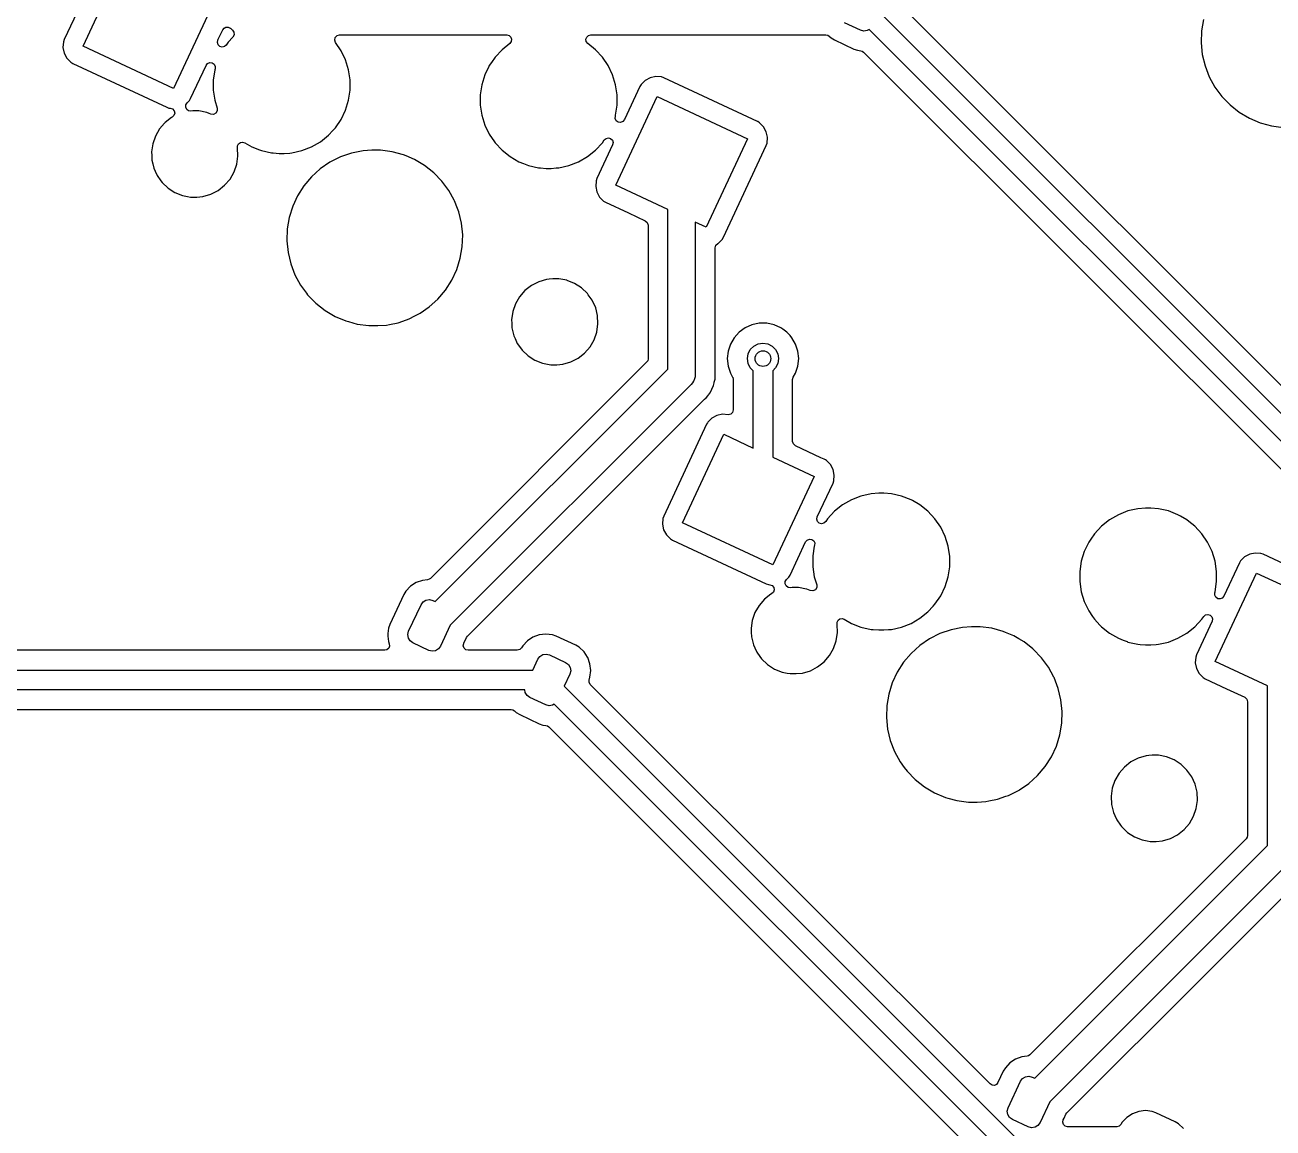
# Model space of a CAD drawing. Extents: x 15 to 269, y -160 to -43.
# Drawn here: x 60.14 to 92.07, y -117.02 to -88.79 of the extents above; entities that cross this region are included whole.
import ezdxf

# ---------------------------------------------------------------- set-up
doc = ezdxf.new("R2010")
doc.units = 0
doc.layers.add('BLACK', color=7, linetype='CONTINUOUS')

msp = doc.modelspace()

# ---------------------------------------------------------------- linework, layer by layer
at = {"layer": 'BLACK', "linetype": 'CONTINUOUS'}
for p, q in [((61.6291, -89.3375), (62.2861, -87.9287)), ((61.638, -88.1152), (61.1477, -89.1667)), ((64.9967, -88.1494), (63.9402, -90.4152)), ((83.4993, -89.245), (82.6547, -88.4004)), ((81.5155, -88.9253), (81.1077, -88.7351)), ((81.9854, -88.4502), (93.7661, -100.231)), ((90.2869, -88.6484), (90.238, -88.9378)), ((65.089, -89.1548), (65.201, -88.9145)), ((65.201, -88.9145), (65.2351, -88.8708)), ((65.2351, -88.8708), (65.2848, -88.8463)), ((65.2848, -88.8463), (65.3403, -88.8459)), ((65.3403, -88.8459), (65.3903, -88.8697)), ((65.3903, -88.8697), (65.3951, -88.8734)), ((65.3951, -88.8734), (65.3979, -88.8757)), ((65.3979, -88.8757), (65.3985, -88.8762)), ((65.3985, -88.8762), (65.4518, -88.921)), ((65.4518, -88.921), (65.4894, -88.9755)), ((65.4935, -89.0415), (65.463, -89.1003)), ((65.4894, -88.9755), (65.4935, -89.0415)), ((68.1258, -89.0627), (68.1898, -89.0449)), ((68.1898, -89.0449), (72.466, -89.0449)), ((72.466, -89.0449), (72.5247, -89.0597)), ((72.5247, -89.0597), (72.5695, -89.1006)), ((74.5107, -89.1006), (74.5554, -89.0597)), ((74.5554, -89.0597), (74.6142, -89.0449)), ((74.6142, -89.0449), (80.6292, -89.0449)), ((80.6292, -89.0449), (80.675, -89.0537)), ((80.675, -89.0537), (80.7143, -89.0787)), ((81.6008, -88.9461), (81.5155, -88.9253)), ((81.6876, -88.9328), (81.6008, -88.9461)), ((81.7332, -88.9051), (81.6876, -88.9328)), ((93.4858, -100.658), (81.7332, -88.9051)), ((90.2369, -88.9447), (90.2269, -89.2443)), ((90.238, -88.9378), (90.2369, -88.9447)), ((61.128, -89.2243), (61.1164, -89.3701)), ((61.1164, -89.3701), (61.1464, -89.5132)), ((61.1477, -89.1667), (61.128, -89.2243)), ((63.9402, -90.4152), (61.6291, -89.3375)), ((65.065, -89.2418), (65.0764, -89.1819)), ((65.0835, -89.2998), (65.065, -89.2418)), ((65.0764, -89.1819), (65.089, -89.1548)), ((65.1274, -89.3421), (65.0835, -89.2998)), ((65.1862, -89.3583), (65.1274, -89.3421)), ((65.2456, -89.3445), (65.1862, -89.3583)), ((65.2912, -89.3041), (65.2456, -89.3445)), ((65.3392, -89.2338), (65.2912, -89.3041)), ((65.463, -89.1003), (65.3392, -89.2338)), ((68.066, -89.1759), (68.0802, -89.111)), ((68.0874, -89.2387), (68.066, -89.1759)), ((68.0802, -89.111), (68.1258, -89.0627)), ((68.2318, -89.4506), (68.0874, -89.2387)), ((72.5433, -89.2658), (72.3461, -89.4231)), ((72.58, -89.2176), (72.5433, -89.2658)), ((72.5695, -89.1006), (72.5895, -89.1578)), ((72.5895, -89.1578), (72.58, -89.2176)), ((74.4907, -89.1578), (74.5107, -89.1006)), ((74.5002, -89.2176), (74.4907, -89.1578)), ((74.5369, -89.2658), (74.5002, -89.2176)), ((74.7341, -89.4231), (74.5369, -89.2658)), ((80.7143, -89.0787), (80.7618, -89.1235)), ((80.7618, -89.1235), (80.8485, -89.1753)), ((80.8485, -89.1753), (81.3449, -89.4068)), ((92.8806, -98.6263), (83.4993, -89.245)), ((90.2269, -89.2443), (90.2268, -89.245)), ((90.2268, -89.245), (90.2569, -89.544)), ((61.1464, -89.5132), (61.2154, -89.6421)), ((61.2154, -89.6421), (61.2203, -89.647)), ((61.2203, -89.647), (61.318, -89.7463)), ((68.3457, -89.687), (68.2318, -89.4506)), ((68.423, -89.9377), (68.3457, -89.687)), ((72.1677, -89.6154), (72.0735, -89.7535)), ((72.3461, -89.4231), (72.1677, -89.6154)), ((74.9125, -89.6154), (74.7341, -89.4231)), ((74.7341, -89.4231), (74.7341, -89.4231)), ((74.7341, -89.4231), (74.7341, -89.4231)), ((75.0603, -89.8322), (74.9125, -89.6154)), ((74.9125, -89.6154), (74.9125, -89.6154)), ((74.9125, -89.6154), (74.9125, -89.6154)), ((81.3449, -89.4068), (81.3449, -89.4068)), ((81.3449, -89.4068), (81.4403, -89.4399)), ((81.4403, -89.4399), (81.5204, -89.4493)), ((81.5204, -89.4493), (81.5601, -89.4609)), ((81.5601, -89.4609), (81.5937, -89.4848)), ((81.5937, -89.4848), (93.0807, -100.972)), ((90.2569, -89.544), (90.3266, -89.8363)), ((61.318, -89.7463), (61.3701, -89.7778)), ((61.3701, -89.7778), (63.7694, -90.8966)), ((64.3805, -90.6742), (64.7769, -89.824)), ((64.7769, -89.824), (64.8159, -89.7765)), ((64.8159, -89.7765), (64.8729, -89.7535)), ((64.8729, -89.7535), (64.9339, -89.7607)), ((64.9339, -89.7607), (64.984, -89.7963)), ((65.0002, -89.9377), (64.9678, -90.1529)), ((64.984, -89.7963), (65.0108, -89.8516)), ((65.0078, -89.913), (65.0002, -89.9377)), ((65.0108, -89.8516), (65.0078, -89.913)), ((68.4621, -90.1971), (68.423, -89.9377)), ((72.0088, -89.8551), (71.906, -90.0686)), ((72.0199, -89.8322), (72.0088, -89.8551)), ((72.0201, -89.8319), (72.0199, -89.8322)), ((72.0735, -89.7535), (72.0201, -89.8319)), ((75.1742, -90.0686), (75.0603, -89.8322)), ((90.3266, -89.8363), (90.4346, -90.1167)), ((64.9678, -90.1529), (64.9611, -90.1971)), ((64.9611, -90.1971), (64.9611, -90.4595)), ((68.4621, -90.4595), (68.4621, -90.1971)), ((71.8287, -90.3193), (71.7896, -90.5787)), ((71.906, -90.0686), (71.8287, -90.3193)), ((75.2515, -90.3193), (75.1742, -90.0686)), ((75.2906, -90.5787), (75.2515, -90.3193)), ((75.9027, -90.3119), (75.8712, -90.364)), ((76.0069, -90.2093), (75.9027, -90.3119)), ((76.1358, -90.1403), (76.0069, -90.2093)), ((76.2789, -90.1103), (76.1358, -90.1403)), ((76.4247, -90.1219), (76.2789, -90.1103)), ((76.4823, -90.1416), (76.4247, -90.1219)), ((78.8815, -91.2604), (76.4823, -90.1416)), ((90.4346, -90.1167), (90.579, -90.3802)), ((64.9611, -90.4595), (65.0002, -90.7189)), ((68.423, -90.7189), (68.4621, -90.4595)), ((71.7896, -90.5787), (71.7896, -90.8411)), ((75.2549, -92.8888), (76.3115, -90.623)), ((75.2906, -90.8411), (75.2906, -90.5787)), ((75.8712, -90.364), (75.4747, -91.2142)), ((76.3115, -90.623), (78.6226, -91.7007)), ((90.579, -90.3802), (90.7082, -90.5555)), ((90.7082, -90.5555), (90.7572, -90.6221)), ((90.7572, -90.6221), (90.9661, -90.8381)), ((63.7694, -90.8966), (63.827, -90.9163)), ((63.827, -90.9163), (63.8613, -90.919)), ((63.8613, -90.919), (63.9211, -90.9401)), ((63.9211, -90.9401), (63.9627, -90.9879)), ((64.2548, -90.8966), (64.2582, -90.8364)), ((64.2803, -90.9514), (64.2548, -90.8966)), ((64.2582, -90.8364), (64.2896, -90.7848)), ((64.3287, -90.9876), (64.2803, -90.9514)), ((64.2896, -90.7848), (64.349, -90.7263)), ((64.349, -90.7263), (64.3805, -90.6742)), ((65.0002, -90.7189), (65.0619, -90.919)), ((65.0619, -90.919), (65.0622, -90.9199)), ((65.0622, -90.9199), (65.0634, -90.9887)), ((68.2318, -91.206), (68.3457, -90.9696)), ((68.3457, -90.9696), (68.423, -90.7189)), ((71.7896, -90.8411), (71.8287, -91.1005)), ((75.2515, -91.1005), (75.2906, -90.8411)), ((90.9661, -90.8381), (91.2019, -91.0244)), ((63.7236, -91.2929), (63.7144, -91.3035)), ((63.7272, -91.2901), (63.7236, -91.2929)), ((63.889, -91.1628), (63.7272, -91.2901)), ((63.9083, -91.1529), (63.889, -91.1628)), ((63.9554, -91.1103), (63.9083, -91.1529)), ((63.9752, -91.0501), (63.9554, -91.1103)), ((63.9627, -90.9879), (63.9752, -91.0501)), ((64.3884, -90.9966), (64.3287, -90.9876)), ((64.4347, -90.9922), (64.3884, -90.9966)), ((64.5923, -90.9922), (64.4347, -90.9922)), ((64.7988, -91.032), (64.5923, -90.9922)), ((64.5923, -90.9922), (64.5923, -90.9922)), ((64.8515, -91.0531), (64.7988, -91.032)), ((64.7988, -91.032), (64.7988, -91.032)), ((64.7988, -91.032), (64.7988, -91.032)), ((64.8976, -91.0715), (64.8515, -91.0531)), ((64.9661, -91.0784), (64.8976, -91.0715)), ((65.0277, -91.0476), (64.9661, -91.0784)), ((65.0634, -90.9887), (65.0277, -91.0476)), ((68.084, -91.4228), (68.2318, -91.206)), ((71.8287, -91.1005), (71.906, -91.3512)), ((75.2409, -91.1866), (75.2439, -91.1252)), ((75.2677, -91.2419), (75.2409, -91.1866)), ((75.2439, -91.1252), (75.2515, -91.1005)), ((75.3178, -91.2775), (75.2677, -91.2419)), ((75.3788, -91.2847), (75.3178, -91.2775)), ((75.4358, -91.2617), (75.3788, -91.2847)), ((75.4747, -91.2142), (75.4358, -91.2617)), ((78.8877, -91.2641), (78.8815, -91.2604)), ((78.8815, -91.2604), (78.8815, -91.2604)), ((78.9337, -91.2919), (78.8877, -91.2641)), ((79.0363, -91.3961), (78.9337, -91.2919)), ((91.2019, -91.0244), (91.4605, -91.1775)), ((91.4605, -91.1775), (91.7371, -91.2948)), ((91.7371, -91.2948), (91.7371, -91.2948)), ((91.7371, -91.2948), (91.7371, -91.2948)), ((91.7371, -91.2948), (91.769, -91.3035)), ((63.5859, -91.4518), (63.4807, -91.634)), ((63.7144, -91.3035), (63.5859, -91.4518)), ((67.9056, -91.6151), (68.0164, -91.4956)), ((68.0164, -91.4956), (68.084, -91.4228)), ((68.084, -91.4228), (68.084, -91.4228)), ((68.084, -91.4228), (68.084, -91.4228)), ((71.906, -91.3512), (72.0199, -91.5876)), ((72.0199, -91.5876), (72.1492, -91.7774)), ((79.1053, -91.525), (79.0363, -91.3961)), ((79.1334, -91.6592), (79.1053, -91.525)), ((91.769, -91.3035), (92.0269, -91.3742)), ((92.0269, -91.3742), (92.3248, -91.4143)), ((63.4119, -91.8328), (63.3821, -92.0397)), ((63.4807, -91.634), (63.4119, -91.8328)), ((65.5817, -91.9243), (65.5832, -91.9242)), ((65.5823, -91.9361), (65.5817, -91.9243)), ((65.583, -91.8828), (65.6085, -91.8315)), ((65.5832, -91.9242), (65.583, -91.8828)), ((65.6085, -91.8315), (65.6544, -91.7972)), ((65.6544, -91.7972), (65.7108, -91.7871)), ((65.7108, -91.7871), (65.7657, -91.8035)), ((65.7657, -91.8035), (65.9499, -91.9099)), ((65.9499, -91.9099), (66.1435, -91.9858)), ((67.229, -92.0057), (67.4732, -91.9099)), ((67.4732, -91.9099), (67.7004, -91.7787)), ((67.7004, -91.7787), (67.9056, -91.6151)), ((72.1492, -91.7774), (72.1677, -91.8044)), ((72.1677, -91.8044), (72.3461, -91.9967)), ((74.7341, -91.9967), (74.9125, -91.8044)), ((75.1753, -91.8563), (74.7735, -92.7179)), ((74.9125, -91.8044), (74.9605, -91.7341)), ((74.9605, -91.7341), (75.0061, -91.6937)), ((75.0061, -91.6937), (75.0655, -91.68)), ((75.0655, -91.68), (75.1242, -91.6962)), ((75.1242, -91.6962), (75.1682, -91.7384)), ((75.1682, -91.7384), (75.1867, -91.7965)), ((75.1867, -91.7965), (75.1753, -91.8563)), ((78.6226, -91.7007), (77.566, -93.9664)), ((78.0063, -94.2254), (79.104, -91.8715)), ((79.104, -91.8715), (79.1237, -91.8139)), ((79.1237, -91.8139), (79.1353, -91.6681)), ((79.1353, -91.6681), (79.1334, -91.6592)), ((63.3821, -92.0397), (63.382, -92.041)), ((63.382, -92.041), (63.3861, -92.1272)), ((63.3861, -92.1272), (63.392, -92.2511)), ((63.392, -92.2511), (63.4145, -92.3439)), ((65.5623, -92.3544), (65.5923, -92.1462)), ((65.5923, -92.1462), (65.5823, -91.9361)), ((65.5823, -91.9361), (65.5823, -91.9361)), ((66.1435, -91.9858), (66.1709, -91.9966)), ((66.1709, -91.9966), (66.1942, -92.0057)), ((66.1942, -92.0057), (66.45, -92.0641)), ((66.45, -92.0641), (66.4915, -92.0672)), ((66.4915, -92.0672), (66.6461, -92.0788)), ((66.6461, -92.0788), (66.6461, -92.0788)), ((66.6461, -92.0788), (66.7771, -92.0788)), ((66.7771, -92.0788), (66.917, -92.0683)), ((66.7771, -92.0788), (66.7771, -92.0788)), ((66.917, -92.0683), (66.9732, -92.0641)), ((66.9732, -92.0641), (67.229, -92.0057)), ((68.213, -92.1696), (67.9448, -92.3051)), ((68.4969, -92.071), (68.213, -92.1696)), ((68.7913, -92.0111), (68.4969, -92.071)), ((69.0161, -91.9961), (68.7913, -92.0111)), ((69.2414, -91.9961), (69.0161, -91.9961)), ((69.0161, -91.9961), (69.0161, -91.9961)), ((69.5392, -92.0361), (69.2414, -91.9961)), ((69.5392, -92.0362), (69.5392, -92.0361)), ((69.5392, -92.0361), (69.5392, -92.0361)), ((69.829, -92.1155), (69.5392, -92.0362)), ((69.8901, -92.1415), (69.829, -92.1155)), ((70.1057, -92.2328), (69.8901, -92.1415)), ((70.235, -92.3094), (70.1057, -92.2328)), ((72.3461, -91.9967), (72.3461, -91.9967)), ((72.3461, -91.9967), (72.5512, -92.1603)), ((72.5512, -92.1603), (72.7784, -92.2915)), ((74.3017, -92.2915), (74.5289, -92.1603)), ((74.5289, -92.1603), (74.7341, -91.9967)), ((63.4145, -92.3439), (63.4416, -92.4555)), ((63.4416, -92.4555), (63.4749, -92.5284)), ((63.4749, -92.5284), (63.5289, -92.6468)), ((65.3884, -92.7354), (65.4936, -92.5532)), ((65.4936, -92.5532), (65.5623, -92.3544)), ((67.6971, -92.4752), (67.4742, -92.6767)), ((67.9448, -92.3051), (67.6971, -92.4752)), ((70.3642, -92.386), (70.235, -92.3094)), ((70.5987, -92.5711), (70.3642, -92.386)), ((70.6, -92.5722), (70.5987, -92.5711)), ((70.8089, -92.7882), (70.6, -92.5722)), ((72.7784, -92.2915), (72.8963, -92.3377)), ((72.8963, -92.3377), (73.02, -92.3863)), ((73.02, -92.3863), (73.0227, -92.3873)), ((73.0227, -92.3873), (73.2785, -92.4457)), ((73.2785, -92.4457), (73.3293, -92.4495)), ((73.3293, -92.4495), (73.4746, -92.4604)), ((73.4746, -92.4604), (73.4746, -92.4604)), ((73.4746, -92.4604), (73.6056, -92.4604)), ((73.6056, -92.4604), (73.7282, -92.4512)), ((73.6056, -92.4604), (73.6056, -92.4604)), ((73.7282, -92.4512), (73.8017, -92.4457)), ((73.8017, -92.4457), (74.0575, -92.3873)), ((74.0575, -92.3873), (74.3017, -92.2915)), ((63.5289, -92.6468), (63.6229, -92.7787)), ((63.6229, -92.7787), (63.651, -92.8181)), ((63.651, -92.8181), (63.8032, -92.9633)), ((65.2506, -92.8943), (65.3884, -92.7354)), ((67.4742, -92.6767), (67.2802, -92.9062)), ((70.9872, -93.0301), (70.8089, -92.7882)), ((74.7538, -92.7756), (74.7422, -92.9214)), ((74.7735, -92.7179), (74.7538, -92.7756)), ((76.5887, -93.5107), (75.2549, -92.8888)), ((63.8032, -92.9633), (63.8032, -92.9633)), ((63.8032, -92.9633), (63.8032, -92.9633)), ((63.8032, -92.9633), (63.9801, -93.077)), ((63.9801, -93.077), (63.9801, -93.077)), ((63.9801, -93.077), (64.1754, -93.1552)), ((64.1754, -93.1552), (64.3042, -93.18)), ((64.3042, -93.18), (64.382, -93.195)), ((64.382, -93.195), (64.382, -93.195)), ((64.382, -93.195), (64.5396, -93.195)), ((64.5396, -93.195), (64.6965, -93.18)), ((64.5396, -93.195), (64.5396, -93.195)), ((64.6965, -93.18), (64.8983, -93.1208)), ((64.8983, -93.1208), (65.0853, -93.0244)), ((65.0853, -93.0244), (65.2506, -92.8943)), ((67.1185, -93.1595), (66.9921, -93.432)), ((67.2802, -92.9062), (67.1185, -93.1595)), ((71.1228, -93.2777), (70.9872, -93.0301)), ((74.7422, -92.9214), (74.7722, -93.0645)), ((74.7722, -93.0645), (74.8412, -93.1934)), ((74.8412, -93.1934), (74.8412, -93.1934)), ((74.8412, -93.1934), (74.9438, -93.2976)), ((66.9921, -93.432), (66.903, -93.719)), ((71.1316, -93.2936), (71.1228, -93.2777)), ((71.2061, -93.4871), (71.1316, -93.2936)), ((71.2396, -93.574), (71.2061, -93.4871)), ((74.9438, -93.2976), (74.9959, -93.3291)), ((74.9959, -93.3291), (75.5816, -93.6022)), ((76.5887, -97.5967), (76.5887, -93.5107)), ((66.903, -93.719), (66.8536, -94.012)), ((71.3093, -93.8664), (71.2396, -93.574)), ((75.5816, -93.6022), (76.0087, -93.8013)), ((76.0087, -93.8013), (76.0608, -93.8471)), ((76.0608, -93.8471), (76.0802, -93.9137)), ((77.566, -93.9664), (77.2887, -93.8372)), ((77.2887, -93.8372), (77.2887, -97.7417)), ((66.853, -94.0153), (66.8434, -94.3043)), ((66.8536, -94.012), (66.853, -94.0153)), ((71.3393, -94.1653), (71.3093, -93.8664)), ((71.3293, -94.4657), (71.3393, -94.1653)), ((76.0802, -93.9137), (76.0802, -97.3347)), ((66.8434, -94.3043), (66.843, -94.3157)), ((66.843, -94.3157), (66.8731, -94.6146)), ((71.2793, -94.762), (71.3293, -94.4657)), ((77.7972, -94.4937), (77.8149, -94.43)), ((77.8149, -94.43), (77.8627, -94.3844)), ((77.8627, -94.3844), (77.8706, -94.3801)), ((77.8706, -94.3801), (77.9748, -94.2776)), ((77.8706, -94.3801), (77.8706, -94.3801)), ((77.8706, -94.3801), (77.8706, -94.3801)), ((77.9748, -94.2776), (78.0063, -94.2254)), ((66.8731, -94.6146), (66.9427, -94.9069)), ((71.1903, -95.049), (71.2793, -94.762)), ((77.7972, -97.6483), (77.7972, -94.4937)), ((66.9427, -94.9069), (67.0507, -95.1874)), ((71.0638, -95.3215), (71.1903, -95.049)), ((67.0507, -95.1874), (67.1951, -95.4509)), ((70.9021, -95.5748), (71.0638, -95.3215)), ((73.284, -95.3602), (73.097, -95.4566)), ((73.4858, -95.301), (73.284, -95.3602)), ((73.5556, -95.2943), (73.4858, -95.301)), ((73.6427, -95.286), (73.5556, -95.2943)), ((73.8004, -95.286), (73.6427, -95.286)), ((74.0069, -95.3258), (73.8004, -95.286)), ((73.8004, -95.286), (73.8004, -95.286)), ((74.0115, -95.3276), (74.0069, -95.3258)), ((74.0069, -95.3258), (74.0069, -95.3258)), ((74.0069, -95.3258), (74.0069, -95.3258)), ((74.2022, -95.404), (74.0115, -95.3276)), ((74.3791, -95.5177), (74.2022, -95.404)), ((67.1951, -95.4509), (67.346, -95.6557)), ((67.346, -95.6557), (67.3734, -95.6928)), ((67.3734, -95.6928), (67.5823, -95.9088)), ((70.7081, -95.8043), (70.9021, -95.5748)), ((72.794, -95.7456), (72.6888, -95.9278)), ((72.9317, -95.5867), (72.794, -95.7456)), ((73.097, -95.4566), (72.9317, -95.5867)), ((74.3792, -95.5177), (74.3791, -95.5177)), ((74.3791, -95.5177), (74.3791, -95.5177)), ((74.5314, -95.6629), (74.3792, -95.5177)), ((74.5527, -95.6928), (74.5314, -95.6629)), ((74.6534, -95.8342), (74.5527, -95.6928)), ((67.5823, -95.9088), (67.8181, -96.095)), ((70.2488, -96.1682), (70.4852, -96.0058)), ((70.4852, -96.0058), (70.7081, -95.8043)), ((72.6888, -95.9278), (72.62, -96.1266)), ((74.7408, -96.0255), (74.6534, -95.8342)), ((74.6534, -95.8342), (74.6534, -95.8342)), ((74.6534, -95.8342), (74.6534, -95.8342)), ((74.7904, -96.2299), (74.7408, -96.0255)), ((67.8181, -96.095), (68.0767, -96.2481)), ((68.0767, -96.2481), (68.3533, -96.3655)), ((68.3533, -96.3655), (68.3533, -96.3655)), ((68.3533, -96.3655), (68.3533, -96.3655)), ((68.3533, -96.3655), (68.4172, -96.383)), ((68.4172, -96.383), (68.6431, -96.4448)), ((69.6855, -96.41), (69.9021, -96.3348)), ((69.9021, -96.3348), (69.9693, -96.3114)), ((69.9693, -96.3114), (70.1158, -96.2374)), ((70.1158, -96.2374), (70.2375, -96.1759)), ((70.2375, -96.1759), (70.2488, -96.1682)), ((72.62, -96.1266), (72.5901, -96.3344)), ((72.5901, -96.3344), (72.5901, -96.3348)), ((72.5901, -96.3348), (72.5941, -96.4193)), ((74.8004, -96.44), (74.7904, -96.2299)), ((68.6431, -96.4448), (68.9409, -96.4849)), ((68.9409, -96.4849), (69.1662, -96.4849)), ((69.1662, -96.4849), (69.391, -96.4698)), ((69.1662, -96.4849), (69.1662, -96.4849)), ((69.391, -96.4698), (69.4681, -96.4542)), ((69.4681, -96.4542), (69.6855, -96.41)), ((72.5941, -96.4193), (72.6001, -96.5449)), ((72.6001, -96.5449), (72.6083, -96.5789)), ((72.6083, -96.5789), (72.6497, -96.7493)), ((74.7016, -96.847), (74.7704, -96.6482)), ((74.7704, -96.6482), (74.8004, -96.44)), ((78.4087, -96.6511), (78.281, -96.7931)), ((78.5632, -96.5389), (78.4087, -96.6511)), ((78.7377, -96.4612), (78.5632, -96.5389)), ((78.9245, -96.4215), (78.7377, -96.4612)), ((79.1155, -96.4215), (78.9245, -96.4215)), ((78.9245, -96.4215), (78.9245, -96.4215)), ((79.3023, -96.4612), (79.1155, -96.4215)), ((79.1155, -96.4215), (79.1155, -96.4215)), ((79.4768, -96.5389), (79.3023, -96.4612)), ((79.5289, -96.5767), (79.4768, -96.5389)), ((79.6313, -96.6511), (79.5289, -96.5767)), ((79.7123, -96.7411), (79.6313, -96.6511)), ((72.6497, -96.7493), (72.6783, -96.8119)), ((72.6783, -96.8119), (72.737, -96.9406)), ((72.737, -96.9406), (72.8396, -97.0846)), ((74.4587, -97.1881), (74.5965, -97.0292)), ((74.5965, -97.0292), (74.7016, -96.847)), ((78.1855, -96.9584), (78.1265, -97.1401)), ((78.281, -96.7931), (78.1855, -96.9584)), ((78.6964, -97.0949), (78.7849, -97.0064)), ((78.7849, -97.0064), (78.8964, -96.9496)), ((78.8964, -96.9496), (79.02, -96.93)), ((79.02, -96.93), (79.1436, -96.9496)), ((79.1436, -96.9496), (79.2551, -97.0064)), ((79.2551, -97.0064), (79.3436, -97.0949)), ((79.759, -96.7931), (79.7123, -96.7411)), ((79.8545, -96.9584), (79.759, -96.7931)), ((79.9135, -97.1401), (79.8545, -96.9584)), ((79.8545, -96.9584), (79.8545, -96.9584)), ((72.8396, -97.0846), (72.859, -97.1119)), ((72.859, -97.1119), (73.0113, -97.2571)), ((73.0113, -97.2571), (73.0113, -97.2571)), ((73.0113, -97.2571), (73.0113, -97.2571)), ((73.0113, -97.2571), (73.1882, -97.3708)), ((74.1064, -97.4146), (74.2934, -97.3182)), ((74.2934, -97.3182), (74.4587, -97.1881)), ((76.0802, -97.3347), (76.0708, -97.3822)), ((78.1265, -97.1401), (78.1065, -97.33)), ((78.1065, -97.33), (78.1265, -97.5199)), ((78.62, -97.33), (78.6396, -97.2064)), ((78.6396, -97.4536), (78.62, -97.33)), ((78.6396, -97.2064), (78.6964, -97.0949)), ((79.3436, -97.0949), (79.4004, -97.2064)), ((79.4004, -97.2064), (79.42, -97.33)), ((79.42, -97.33), (79.4004, -97.4536)), ((79.9335, -97.33), (79.9135, -97.1401)), ((79.9135, -97.5199), (79.9335, -97.33)), ((76.0439, -97.4224), (70.514, -102.952)), ((70.6374, -103.548), (76.5887, -97.5967)), ((73.1882, -97.3708), (73.1882, -97.3708)), ((73.1882, -97.3708), (73.3835, -97.449)), ((73.3835, -97.449), (73.5123, -97.4738)), ((73.5123, -97.4738), (73.59, -97.4888)), ((73.59, -97.4888), (73.59, -97.4888)), ((73.59, -97.4888), (73.7477, -97.4888)), ((73.7477, -97.4888), (73.9046, -97.4738)), ((73.7477, -97.4888), (73.7477, -97.4888)), ((73.9046, -97.4738), (74.1064, -97.4146)), ((76.0708, -97.3822), (76.0439, -97.4224)), ((77.7995, -97.6716), (77.7972, -97.6483)), ((77.7978, -97.7343), (77.7995, -97.6716)), ((77.7995, -97.6716), (77.7995, -97.6716)), ((77.7995, -97.6716), (77.7995, -97.6716)), ((78.1265, -97.5199), (78.1698, -97.6533)), ((78.1698, -97.6533), (78.1855, -97.7016)), ((78.6964, -97.5651), (78.6396, -97.4536)), ((78.77, -97.6387), (78.6964, -97.5651)), ((78.77, -99.6167), (78.77, -97.6387)), ((79.3436, -97.5651), (79.27, -97.6387)), ((79.27, -97.6387), (79.27, -99.8498)), ((79.4004, -97.4536), (79.3436, -97.5651)), ((79.8545, -97.7016), (79.9135, -97.5199)), ((77.1862, -97.9892), (71.0214, -104.154)), ((77.2156, -97.9481), (77.1862, -97.9892)), ((77.2466, -97.9083), (77.2156, -97.9481)), ((77.2489, -97.9013), (77.2466, -97.9083)), ((77.2532, -97.8954), (77.2489, -97.9013)), ((77.2676, -97.847), (77.2532, -97.8954)), ((77.284, -97.7993), (77.2676, -97.847)), ((77.2848, -97.7892), (77.284, -97.7993)), ((77.2861, -97.785), (77.2848, -97.7892)), ((77.2887, -97.7417), (77.2858, -97.7777)), ((77.2858, -97.7777), (77.2861, -97.785)), ((77.7571, -98.0175), (77.7713, -97.9527)), ((77.7713, -97.9527), (77.7743, -97.9392)), ((77.7743, -97.9392), (77.7751, -97.936)), ((77.7751, -97.936), (77.7944, -97.8583)), ((77.7944, -97.8582), (77.7972, -97.8351)), ((77.7944, -97.8583), (77.7944, -97.8582)), ((77.7944, -97.8583), (77.7944, -97.8583)), ((77.7972, -97.755), (77.7973, -97.7516)), ((77.7972, -97.8351), (77.7972, -97.755)), ((77.7973, -97.7516), (77.7978, -97.7343)), ((78.1855, -97.7016), (78.2437, -97.8024)), ((78.2437, -97.8024), (78.2449, -97.8045)), ((78.2449, -97.8045), (78.2615, -97.8665)), ((78.2615, -97.8665), (78.2615, -98.6412)), ((79.7785, -97.8665), (79.7951, -97.8045)), ((79.7785, -99.4469), (79.7785, -97.8665)), ((79.7951, -97.8045), (79.8545, -97.7016)), ((77.5657, -98.3356), (77.6142, -98.2718)), ((77.6142, -98.2718), (77.6162, -98.2692)), ((77.6162, -98.2692), (77.6259, -98.2571)), ((77.6259, -98.2571), (77.6664, -98.2068)), ((77.6664, -98.2067), (77.6787, -98.1869)), ((77.6664, -98.2068), (77.6664, -98.2067)), ((77.6664, -98.2068), (77.6664, -98.2068)), ((77.6787, -98.1869), (77.7123, -98.1142)), ((77.6787, -98.1869), (77.6787, -98.1869)), ((77.6787, -98.1869), (77.6787, -98.1869)), ((77.7123, -98.1142), (77.7138, -98.1112)), ((77.7138, -98.1112), (77.7161, -98.1064)), ((77.7161, -98.1064), (77.7493, -98.0395)), ((77.7493, -98.0395), (77.7494, -98.0394)), ((77.7493, -98.0395), (77.7493, -98.0395)), ((77.7494, -98.0394), (77.7571, -98.0175)), ((74.3299, -101.565), (77.5176, -98.377)), ((77.5176, -98.377), (77.525, -98.3702)), ((77.525, -98.3702), (77.5657, -98.3356)), ((77.6098, -98.9552), (77.5978, -98.9751)), ((77.714, -98.8526), (77.6098, -98.9552)), ((77.8429, -98.7835), (77.714, -98.8526)), ((77.986, -98.7536), (77.8429, -98.7835)), ((78.1277, -98.7648), (77.986, -98.7536)), ((78.1937, -98.7517), (78.1277, -98.7648)), ((78.2432, -98.706), (78.1937, -98.7517)), ((78.2615, -98.6412), (78.2432, -98.706)), ((77.5783, -99.0073), (76.4807, -101.361)), ((76.9621, -101.532), (78.0186, -99.2663)), ((77.5792, -99.0059), (77.5783, -99.0073)), ((77.5978, -98.9751), (77.5792, -99.0059)), ((78.0186, -99.2663), (78.77, -99.6167)), ((79.7979, -99.5135), (79.7785, -99.4469)), ((79.8501, -99.5592), (79.7979, -99.5135)), ((80.5033, -99.8638), (79.8501, -99.5592)), ((79.27, -99.8498), (80.3297, -100.344)), ((80.5887, -99.9036), (80.5033, -99.8638)), ((80.618, -99.9213), (80.5887, -99.9036)), ((80.6408, -99.9351), (80.618, -99.9213)), ((80.7434, -100.039), (80.6408, -99.9351)), ((80.8124, -100.168), (80.7434, -100.039)), ((80.8424, -100.311), (80.8124, -100.168)), ((80.3297, -100.344), (79.2732, -102.61)), ((80.4093, -101.376), (80.8111, -100.515)), ((80.8111, -100.515), (80.8308, -100.457)), ((80.8308, -100.457), (80.8424, -100.311)), ((80.8424, -100.311), (80.8424, -100.311)), ((81.5271, -100.845), (81.2829, -100.941)), ((81.7829, -100.787), (81.5271, -100.845)), ((81.979, -100.772), (81.7829, -100.787)), ((82.11, -100.772), (81.979, -100.772)), ((81.979, -100.772), (81.979, -100.772)), ((82.3062, -100.787), (82.11, -100.772)), ((82.11, -100.772), (82.11, -100.772)), ((82.562, -100.845), (82.3062, -100.787)), ((82.8062, -100.941), (82.562, -100.845)), ((81.0557, -101.072), (80.8506, -101.236)), ((81.2829, -100.941), (81.0557, -101.072)), ((82.8435, -100.963), (82.8062, -100.941)), ((82.8062, -100.941), (82.8062, -100.941)), ((82.8062, -100.941), (82.8062, -100.941)), ((83.0334, -101.072), (82.8435, -100.963)), ((83.2385, -101.236), (83.0334, -101.072)), ((83.0334, -101.072), (83.0334, -101.072)), ((88.6114, -101.169), (88.3556, -101.227)), ((88.8075, -101.154), (88.6114, -101.169)), ((88.8076, -101.154), (88.8075, -101.154)), ((88.9385, -101.154), (88.8076, -101.154)), ((89.1347, -101.169), (88.9385, -101.154)), ((88.9385, -101.154), (88.9385, -101.154)), ((89.3905, -101.227), (89.1347, -101.169)), ((76.461, -101.419), (76.4494, -101.565)), ((76.4807, -101.361), (76.461, -101.419)), ((80.3979, -101.436), (80.4093, -101.376)), ((80.4164, -101.494), (80.3979, -101.436)), ((80.4604, -101.537), (80.4164, -101.494)), ((80.6242, -101.499), (80.5785, -101.539)), ((80.6721, -101.428), (80.6242, -101.499)), ((80.8506, -101.236), (80.6721, -101.428)), ((83.417, -101.428), (83.2385, -101.236)), ((83.2385, -101.236), (83.2385, -101.236)), ((83.2385, -101.236), (83.2385, -101.236)), ((83.5648, -101.645), (83.417, -101.428)), ((83.417, -101.428), (83.417, -101.428)), ((83.417, -101.428), (83.417, -101.428)), ((87.8842, -101.454), (87.6791, -101.618)), ((88.1114, -101.323), (87.8842, -101.454)), ((88.3556, -101.227), (88.1114, -101.323)), ((89.6347, -101.323), (89.3905, -101.227)), ((89.6956, -101.358), (89.6347, -101.323)), ((89.6347, -101.323), (89.6347, -101.323)), ((89.6347, -101.323), (89.6347, -101.323)), ((89.8619, -101.454), (89.6956, -101.358)), ((89.9124, -101.494), (89.8619, -101.454)), ((90.067, -101.618), (89.9124, -101.494)), ((71.4598, -104.435), (74.3299, -101.565)), ((76.4494, -101.565), (76.4793, -101.708)), ((76.4793, -101.708), (76.5484, -101.837)), ((79.2732, -102.61), (76.9621, -101.532)), ((80.5191, -101.553), (80.4604, -101.537)), ((80.5785, -101.539), (80.5191, -101.553)), ((83.6786, -101.881), (83.5648, -101.645)), ((87.5006, -101.81), (87.4064, -101.948)), ((87.6791, -101.618), (87.5006, -101.81)), ((90.2455, -101.81), (90.067, -101.618)), ((90.067, -101.618), (90.067, -101.618)), ((90.067, -101.618), (90.067, -101.618)), ((90.3933, -102.027), (90.2455, -101.81)), ((90.2455, -101.81), (90.2455, -101.81)), ((90.2455, -101.81), (90.2455, -101.81)), ((76.5484, -101.837), (76.5484, -101.837)), ((76.5484, -101.837), (76.651, -101.941)), ((76.651, -101.941), (76.7031, -101.972)), ((76.7031, -101.972), (79.1023, -103.091)), ((79.7135, -102.869), (80.1099, -102.019)), ((80.1099, -102.019), (80.1488, -101.971)), ((80.1488, -101.971), (80.2058, -101.948)), ((80.2058, -101.948), (80.2668, -101.955)), ((80.2668, -101.955), (80.3169, -101.991)), ((80.3331, -102.132), (80.2969, -102.373)), ((80.3169, -101.991), (80.3438, -102.046)), ((80.3408, -102.108), (80.3331, -102.132)), ((80.3438, -102.046), (80.3408, -102.108)), ((83.7559, -102.132), (83.6786, -101.881)), ((83.795, -102.392), (83.7559, -102.132)), ((87.3528, -102.027), (87.239, -102.263)), ((87.4064, -101.948), (87.3528, -102.027)), ((90.5071, -102.263), (90.3933, -102.027)), ((80.2969, -102.373), (80.294, -102.392)), ((80.294, -102.392), (80.294, -102.654)), ((83.795, -102.654), (83.795, -102.392)), ((87.239, -102.263), (87.1616, -102.514)), ((90.5844, -102.514), (90.5071, -102.263)), ((91.3398, -102.404), (91.2356, -102.506)), ((91.4687, -102.335), (91.3398, -102.404)), ((91.6118, -102.305), (91.4687, -102.335)), ((91.7576, -102.316), (91.6118, -102.305)), ((91.8153, -102.336), (91.7576, -102.316)), ((94.2145, -103.455), (91.8153, -102.336)), ((80.294, -102.654), (80.3331, -102.913)), ((83.7559, -102.913), (83.795, -102.654)), ((87.1616, -102.514), (87.1225, -102.773)), ((87.1225, -102.773), (87.1225, -103.036)), ((90.6235, -102.773), (90.5844, -102.514)), ((90.6235, -103.036), (90.6235, -102.773)), ((91.2041, -102.559), (90.8077, -103.409)), ((91.2356, -102.506), (91.2041, -102.559)), ((70.1466, -103.062), (70.0034, -103.156)), ((70.3078, -103.003), (70.1466, -103.062)), ((70.4407, -102.988), (70.3078, -103.003)), ((70.4803, -102.976), (70.4407, -102.988)), ((70.514, -102.952), (70.4803, -102.976)), ((79.1023, -103.091), (79.16, -103.111)), ((79.5878, -103.091), (79.5911, -103.031)), ((79.6133, -103.146), (79.5878, -103.091)), ((79.5911, -103.031), (79.6225, -102.979)), ((79.6225, -102.979), (79.682, -102.921)), ((79.682, -102.921), (79.7135, -102.869)), ((80.3331, -102.913), (80.3949, -103.114)), ((83.6786, -103.164), (83.7559, -102.913)), ((87.1225, -103.036), (87.1616, -103.295)), ((90.5844, -103.295), (90.6235, -103.036)), ((90.5879, -105.083), (91.6444, -102.818)), ((91.6444, -102.818), (93.9555, -103.895)), ((69.8339, -103.368), (69.4757, -104.136)), ((69.8857, -103.281), (69.8339, -103.368)), ((70.0034, -103.156), (69.8857, -103.281)), ((79.2219, -103.357), (79.0566, -103.487)), ((79.16, -103.111), (79.1942, -103.114)), ((79.1942, -103.114), (79.2541, -103.135)), ((79.2412, -103.347), (79.2219, -103.357)), ((79.2883, -103.305), (79.2412, -103.347)), ((79.2541, -103.135), (79.2957, -103.182)), ((79.3082, -103.245), (79.2883, -103.305)), ((79.2957, -103.182), (79.3082, -103.245)), ((79.6616, -103.182), (79.6133, -103.146)), ((79.7213, -103.191), (79.6616, -103.182)), ((79.7676, -103.187), (79.7213, -103.191)), ((79.9252, -103.187), (79.7676, -103.187)), ((79.9253, -103.187), (79.9252, -103.187)), ((80.1318, -103.227), (79.9253, -103.187)), ((80.1448, -103.232), (80.1318, -103.227)), ((80.1318, -103.227), (80.1318, -103.227)), ((80.1318, -103.227), (80.1318, -103.227)), ((80.2306, -103.266), (80.1448, -103.232)), ((80.2991, -103.273), (80.2306, -103.266)), ((80.3607, -103.242), (80.2991, -103.273)), ((80.3964, -103.183), (80.3607, -103.242)), ((80.3949, -103.114), (80.3951, -103.114)), ((80.3951, -103.114), (80.3964, -103.183)), ((83.417, -103.617), (83.5648, -103.401)), ((83.5648, -103.401), (83.6786, -103.164)), ((87.1616, -103.295), (87.239, -103.546)), ((90.5738, -103.381), (90.5768, -103.32)), ((90.6007, -103.436), (90.5738, -103.381)), ((90.5768, -103.32), (90.5844, -103.295)), ((90.8077, -103.409), (90.7687, -103.456)), ((69.9572, -104.307), (70.2741, -103.627)), ((70.2741, -103.627), (70.3261, -103.556)), ((70.3261, -103.556), (70.4011, -103.511)), ((70.4011, -103.511), (70.4879, -103.497)), ((70.4879, -103.497), (70.5732, -103.518)), ((70.5732, -103.518), (70.6374, -103.548)), ((78.9188, -103.646), (78.8137, -103.828)), ((79.0566, -103.487), (78.9188, -103.646)), ((83.2385, -103.81), (83.37, -103.668)), ((83.37, -103.668), (83.417, -103.617)), ((83.417, -103.617), (83.417, -103.617)), ((83.417, -103.617), (83.417, -103.617)), ((87.239, -103.546), (87.3528, -103.782)), ((90.6507, -103.472), (90.6007, -103.436)), ((90.7118, -103.479), (90.6507, -103.472)), ((90.7687, -103.456), (90.7118, -103.479)), ((78.7449, -104.027), (78.7155, -104.231)), ((78.8137, -103.828), (78.7449, -104.027)), ((80.9159, -104.077), (80.9415, -104.026)), ((80.9415, -104.026), (80.9873, -103.992)), ((80.9873, -103.992), (81.0438, -103.982)), ((81.0438, -103.982), (81.0987, -103.998)), ((81.0987, -103.998), (81.2829, -104.104)), ((82.8062, -104.104), (83.0334, -103.973)), ((83.0334, -103.973), (83.2385, -103.81)), ((87.3528, -103.782), (87.4511, -103.926)), ((87.4511, -103.926), (87.5006, -103.999)), ((87.5006, -103.999), (87.6388, -104.148)), ((90.067, -104.191), (90.2455, -103.999)), ((90.5083, -104.051), (90.1065, -104.912)), ((90.2455, -103.999), (90.2934, -103.929)), ((90.2934, -103.929), (90.3391, -103.888)), ((90.3391, -103.888), (90.3984, -103.874)), ((90.3984, -103.874), (90.4572, -103.891)), ((90.4572, -103.891), (90.5011, -103.933)), ((90.5011, -103.933), (90.5196, -103.991)), ((90.5196, -103.991), (90.5083, -104.051)), ((69.427, -104.364), (69.4226, -104.402)), ((69.4425, -104.231), (69.427, -104.364)), ((69.4757, -104.136), (69.4425, -104.231)), ((69.9363, -104.392), (69.9572, -104.307)), ((71.0214, -104.154), (70.7729, -104.687)), ((73.4689, -104.378), (73.2986, -104.398)), ((73.6392, -104.398), (73.4689, -104.378)), ((78.7155, -104.231), (78.7149, -104.235)), ((78.7149, -104.235), (78.7195, -104.331)), ((78.7195, -104.331), (78.7249, -104.446)), ((80.8953, -104.549), (80.9252, -104.341)), ((80.9152, -104.131), (80.9147, -104.119)), ((80.9147, -104.119), (80.9161, -104.119)), ((80.9252, -104.341), (80.9152, -104.131)), ((80.9152, -104.131), (80.9152, -104.131)), ((80.9161, -104.119), (80.9159, -104.077)), ((81.2829, -104.104), (81.5271, -104.2)), ((81.5271, -104.2), (81.7829, -104.259)), ((81.7829, -104.259), (81.8389, -104.263)), ((81.8389, -104.263), (81.979, -104.273)), ((81.979, -104.273), (81.979, -104.273)), ((81.979, -104.273), (82.11, -104.273)), ((82.11, -104.273), (82.2326, -104.264)), ((82.11, -104.273), (82.11, -104.273)), ((82.2326, -104.264), (82.3062, -104.259)), ((82.3062, -104.259), (82.562, -104.2)), ((82.562, -104.2), (82.8062, -104.104)), ((83.546, -104.364), (83.2778, -104.5)), ((83.8298, -104.266), (83.546, -104.364)), ((84.1243, -104.206), (83.8298, -104.266)), ((84.3491, -104.191), (84.1243, -104.206)), ((84.5744, -104.191), (84.3491, -104.191)), ((84.3491, -104.191), (84.3491, -104.191)), ((84.8722, -104.231), (84.5744, -104.191)), ((85.162, -104.31), (84.8722, -104.231)), ((84.8722, -104.231), (84.8722, -104.231)), ((84.8722, -104.231), (84.8722, -104.231)), ((85.2231, -104.336), (85.162, -104.31)), ((85.4386, -104.427), (85.2231, -104.336)), ((87.6388, -104.148), (87.6791, -104.191)), ((87.6791, -104.191), (87.8842, -104.355)), ((87.8842, -104.355), (88.1114, -104.486)), ((89.6347, -104.486), (89.8619, -104.355)), ((89.8619, -104.355), (90.067, -104.191)), ((69.4226, -104.402), (69.4265, -104.435)), ((69.4265, -104.435), (69.4425, -104.572)), ((69.4425, -104.572), (69.4624, -104.627)), ((69.4688, -104.685), (69.4475, -104.74)), ((69.4624, -104.627), (69.4688, -104.685)), ((69.9497, -104.479), (69.9363, -104.392)), ((69.9952, -104.554), (69.9497, -104.479)), ((70.066, -104.606), (69.9952, -104.554)), ((70.4739, -104.796), (70.066, -104.606)), ((70.7729, -104.687), (70.721, -104.758)), ((71.3554, -104.677), (71.3667, -104.617)), ((71.3745, -104.736), (71.3554, -104.677)), ((71.3667, -104.617), (71.3709, -104.608)), ((71.3709, -104.608), (71.4351, -104.47)), ((71.4351, -104.47), (71.4598, -104.435)), ((72.8765, -104.676), (72.8425, -104.733)), ((72.9942, -104.551), (72.8765, -104.676)), ((73.1374, -104.457), (72.9942, -104.551)), ((73.2986, -104.398), (73.1374, -104.457)), ((73.7346, -104.431), (73.6392, -104.398)), ((74.231, -104.663), (73.7346, -104.431)), ((74.3177, -104.714), (74.231, -104.663)), ((78.7249, -104.446), (78.7497, -104.548)), ((78.7497, -104.548), (78.7745, -104.65)), ((78.7745, -104.65), (78.8096, -104.727)), ((80.8265, -104.748), (80.8953, -104.549)), ((83.03, -104.67), (82.8072, -104.871)), ((83.2778, -104.5), (83.03, -104.67)), ((85.5656, -104.503), (85.4386, -104.427)), ((85.6972, -104.58), (85.5656, -104.503)), ((85.9204, -104.757), (85.6972, -104.58)), ((88.1114, -104.486), (88.2344, -104.534)), ((88.2344, -104.534), (88.3305, -104.572)), ((88.3305, -104.572), (88.3556, -104.582)), ((88.3556, -104.582), (88.6114, -104.64)), ((88.6114, -104.64), (88.6675, -104.644)), ((88.6675, -104.644), (88.8075, -104.655)), ((88.8075, -104.655), (88.8076, -104.655)), ((88.8076, -104.655), (88.9385, -104.655)), ((88.9385, -104.655), (89.0754, -104.645)), ((88.9385, -104.655), (88.9385, -104.655)), ((89.0754, -104.645), (89.1347, -104.64)), ((89.1347, -104.64), (89.3905, -104.582)), ((89.3905, -104.582), (89.6347, -104.486)), ((69.3459, -104.793), (58.1903, -104.793)), ((69.4031, -104.779), (69.3459, -104.793)), ((69.4475, -104.74), (69.4031, -104.779)), ((70.5591, -104.817), (70.4739, -104.796)), ((70.6459, -104.803), (70.5591, -104.817)), ((70.721, -104.758), (70.6459, -104.803)), ((71.4195, -104.778), (71.3745, -104.736)), ((71.4791, -104.793), (71.4195, -104.778)), ((72.736, -104.793), (71.4791, -104.793)), ((72.7972, -104.777), (72.736, -104.793)), ((72.8425, -104.733), (72.7972, -104.777)), ((73.265, -105.022), (73.3169, -104.951)), ((73.3169, -104.951), (73.3919, -104.905)), ((73.3919, -104.905), (73.4787, -104.892)), ((73.4787, -104.892), (73.564, -104.913)), ((73.564, -104.913), (73.9718, -105.103)), ((74.4424, -104.832), (74.3177, -104.714)), ((74.5332, -104.97), (74.4424, -104.832)), ((74.5367, -104.975), (74.5332, -104.97)), ((74.5953, -105.136), (74.5367, -104.975)), ((78.8096, -104.727), (78.8619, -104.841)), ((78.8619, -104.841), (78.9379, -104.948)), ((78.9379, -104.948), (78.9839, -105.013)), ((78.9839, -105.013), (79.1361, -105.158)), ((80.5836, -105.089), (80.7213, -104.93)), ((80.7213, -104.93), (80.8265, -104.748)), ((82.8072, -104.871), (82.6132, -105.101)), ((85.933, -104.767), (85.9204, -104.757)), ((86.1419, -104.983), (85.933, -104.767)), ((86.3201, -105.225), (86.1419, -104.983)), ((90.0868, -104.97), (90.0752, -105.116)), ((90.1065, -104.912), (90.0868, -104.97)), ((57.9283, -105.302), (73.1344, -105.302)), ((73.1344, -105.302), (73.265, -105.022)), ((73.9718, -105.103), (74.0426, -105.155)), ((74.0426, -105.155), (74.0882, -105.23)), ((74.1015, -105.317), (74.0806, -105.402)), ((74.0882, -105.23), (74.1015, -105.317)), ((74.6152, -105.307), (74.5953, -105.136)), ((74.5953, -105.477), (74.6152, -105.307)), ((79.1361, -105.158), (79.1361, -105.158)), ((79.1361, -105.158), (79.1361, -105.158)), ((79.1361, -105.158), (79.3131, -105.272)), ((79.3131, -105.272), (79.3131, -105.272)), ((79.3131, -105.272), (79.5084, -105.35)), ((80.0295, -105.375), (80.2313, -105.315)), ((80.2313, -105.315), (80.4182, -105.219)), ((80.4182, -105.219), (80.5836, -105.089)), ((82.6132, -105.101), (82.4515, -105.354)), ((86.4585, -105.477), (86.3201, -105.225)), ((90.0752, -105.116), (90.1051, -105.259)), ((90.1051, -105.259), (90.1742, -105.388)), ((91.9217, -105.705), (90.5879, -105.083)), ((74.0806, -105.402), (73.9345, -105.715)), ((74.5707, -105.606), (74.5744, -105.537)), ((74.6039, -105.666), (74.5707, -105.606)), ((74.5744, -105.537), (74.5791, -105.524)), ((74.5791, -105.524), (74.5953, -105.477)), ((79.5084, -105.35), (79.6372, -105.375)), ((79.6372, -105.375), (79.7149, -105.39)), ((79.7149, -105.39), (79.7149, -105.39)), ((79.7149, -105.39), (79.8725, -105.39)), ((79.8725, -105.39), (80.0295, -105.375)), ((79.8725, -105.39), (79.8725, -105.39)), ((82.325, -105.627), (82.236, -105.914)), ((82.4515, -105.354), (82.325, -105.627)), ((86.4646, -105.488), (86.4585, -105.477)), ((86.539, -105.681), (86.4646, -105.488)), ((90.1742, -105.388), (90.1742, -105.388)), ((90.1742, -105.388), (90.2768, -105.492)), ((90.2768, -105.492), (90.3289, -105.524)), ((90.3289, -105.524), (90.878, -105.78)), ((72.9295, -105.802), (57.8247, -105.802)), ((72.9405, -105.873), (72.9295, -105.802)), ((72.986, -105.948), (72.9405, -105.873)), ((73.0568, -106), (72.986, -105.948)), ((73.9345, -105.715), (85.7152, -117.496)), ((75.4484, -106.51), (74.6039, -105.666)), ((82.236, -105.914), (82.186, -106.21)), ((86.5726, -105.769), (86.539, -105.681)), ((86.6422, -106.061), (86.5726, -105.769)), ((90.878, -105.78), (91.3416, -105.996)), ((91.9217, -109.791), (91.9217, -105.705)), ((73.4647, -106.19), (73.0568, -106)), ((73.5499, -106.211), (73.4647, -106.19)), ((73.6367, -106.198), (73.5499, -106.211)), ((73.6823, -106.17), (73.6367, -106.198)), ((85.4349, -117.923), (73.6823, -106.17)), ((82.186, -106.21), (82.176, -106.51)), ((86.6723, -106.36), (86.6422, -106.061)), ((91.3416, -105.996), (91.3938, -106.042)), ((91.3938, -106.042), (91.4132, -106.108)), ((91.4132, -106.108), (91.4132, -109.529)), ((57.8376, -106.31), (72.5783, -106.31)), ((72.5783, -106.31), (72.6241, -106.319)), ((72.6241, -106.319), (72.6634, -106.344)), ((72.6634, -106.344), (72.7109, -106.389)), ((72.7109, -106.389), (72.7976, -106.44)), ((72.7976, -106.44), (73.2941, -106.672)), ((84.8297, -115.891), (75.4484, -106.51)), ((82.176, -106.51), (82.206, -106.809)), ((86.6622, -106.66), (86.6723, -106.36)), ((73.2941, -106.672), (73.3887, -106.705)), ((73.3887, -106.705), (73.3895, -106.705)), ((73.3895, -106.705), (73.4696, -106.714)), ((73.4696, -106.714), (73.5092, -106.726)), ((73.5092, -106.726), (73.5428, -106.75)), ((73.5428, -106.75), (85.0299, -118.237)), ((82.206, -106.809), (82.2757, -107.101)), ((86.6123, -106.956), (86.6622, -106.66)), ((82.2757, -107.101), (82.3837, -107.382)), ((86.3968, -107.516), (86.5232, -107.243)), ((86.5232, -107.243), (86.6123, -106.956)), ((82.3837, -107.382), (82.5281, -107.645)), ((86.2351, -107.769), (86.3968, -107.516)), ((88.617, -107.555), (88.43, -107.651)), ((88.8188, -107.495), (88.617, -107.555)), ((88.8885, -107.489), (88.8188, -107.495)), ((88.9757, -107.481), (88.8885, -107.489)), ((89.1333, -107.481), (88.9757, -107.481)), ((89.3399, -107.52), (89.1333, -107.481)), ((89.1333, -107.481), (89.1333, -107.481)), ((89.3445, -107.522), (89.3399, -107.52)), ((89.3399, -107.52), (89.3399, -107.52)), ((89.3399, -107.52), (89.3399, -107.52)), ((89.5352, -107.599), (89.3445, -107.522)), ((82.5281, -107.645), (82.6347, -107.79)), ((82.6347, -107.79), (82.7063, -107.887)), ((82.7063, -107.887), (82.9152, -108.103)), ((86.0411, -107.999), (86.2351, -107.769)), ((88.2647, -107.781), (88.1269, -107.94)), ((88.43, -107.651), (88.2647, -107.781)), ((89.7121, -107.712), (89.5352, -107.599)), ((89.8643, -107.857), (89.7121, -107.712)), ((89.7121, -107.712), (89.7121, -107.712)), ((89.7121, -107.712), (89.7121, -107.712)), ((89.9863, -108.029), (89.8643, -107.857)), ((89.8643, -107.857), (89.8643, -107.857)), ((82.9152, -108.103), (83.1511, -108.29)), ((85.5783, -108.365), (85.8182, -108.2)), ((85.8182, -108.2), (86.0411, -107.999)), ((88.0217, -108.122), (87.9529, -108.321)), ((88.1269, -107.94), (88.0217, -108.122)), ((90.0737, -108.22), (89.9863, -108.029)), ((89.9863, -108.029), (89.9863, -108.029)), ((89.9863, -108.029), (89.9863, -108.029)), ((83.1511, -108.29), (83.4096, -108.443)), ((83.4096, -108.443), (83.6863, -108.56)), ((85.0184, -108.605), (85.2351, -108.529)), ((85.2351, -108.529), (85.3023, -108.506)), ((85.3023, -108.506), (85.4497, -108.431)), ((85.4497, -108.431), (85.5705, -108.37)), ((85.5705, -108.37), (85.5783, -108.365)), ((87.9529, -108.321), (87.923, -108.529)), ((87.923, -108.529), (87.933, -108.739)), ((87.923, -108.529), (87.923, -108.529)), ((90.1233, -108.424), (90.0737, -108.22)), ((90.1333, -108.635), (90.1233, -108.424)), ((83.6863, -108.56), (83.6863, -108.56)), ((83.6863, -108.56), (83.6863, -108.56)), ((83.6863, -108.56), (83.7501, -108.577)), ((83.7501, -108.577), (83.9761, -108.639)), ((83.9761, -108.639), (84.2739, -108.679)), ((84.2739, -108.679), (84.4992, -108.679)), ((84.4992, -108.679), (84.7239, -108.664)), ((84.4992, -108.679), (84.4992, -108.679)), ((84.7239, -108.664), (84.7976, -108.649)), ((84.7976, -108.649), (85.0184, -108.605)), ((87.933, -108.739), (87.9826, -108.944)), ((90.0346, -109.042), (90.1034, -108.843)), ((90.1034, -108.843), (90.1333, -108.635)), ((87.9826, -108.944), (88.0185, -109.022)), ((88.0185, -109.022), (88.07, -109.135)), ((88.07, -109.135), (88.1677, -109.272)), ((89.9294, -109.224), (90.0346, -109.042)), ((88.1677, -109.272), (88.192, -109.306)), ((88.192, -109.306), (88.3442, -109.452)), ((88.3442, -109.452), (88.3442, -109.452)), ((88.3442, -109.452), (88.3442, -109.452)), ((88.3442, -109.452), (88.5212, -109.565)), ((89.6263, -109.513), (89.7917, -109.383)), ((89.7917, -109.383), (89.9294, -109.224)), ((91.3769, -109.617), (85.8469, -115.147)), ((85.9704, -115.743), (91.9217, -109.791)), ((88.5212, -109.565), (88.5212, -109.565)), ((88.5212, -109.565), (88.7165, -109.644)), ((88.7165, -109.644), (88.8453, -109.668)), ((88.8453, -109.668), (88.923, -109.683)), ((88.923, -109.683), (88.923, -109.683)), ((88.923, -109.683), (89.0806, -109.683)), ((89.0806, -109.683), (89.2376, -109.668)), ((89.0806, -109.683), (89.0806, -109.683)), ((89.2376, -109.668), (89.4394, -109.609)), ((89.4394, -109.609), (89.6263, -109.513)), ((91.4038, -109.577), (91.3769, -109.617)), ((91.4132, -109.529), (91.4038, -109.577)), ((92.5192, -110.184), (86.3543, -116.349)), ((90.3535, -113.069), (92.8505, -110.571)), ((86.7928, -116.629), (90.3535, -113.069)), ((85.6407, -115.198), (85.4796, -115.257)), ((85.7736, -115.182), (85.6407, -115.198)), ((85.8133, -115.171), (85.7736, -115.182)), ((85.8469, -115.147), (85.8133, -115.171)), ((85.2187, -115.475), (85.1669, -115.562)), ((85.3363, -115.351), (85.2187, -115.475)), ((85.4796, -115.257), (85.3363, -115.351)), ((85.0298, -115.856), (84.9929, -115.902)), ((85.1669, -115.562), (85.0298, -115.856)), ((85.2901, -116.501), (85.6071, -115.821)), ((85.6071, -115.821), (85.659, -115.751)), ((85.659, -115.751), (85.7341, -115.705)), ((85.7341, -115.705), (85.8208, -115.692)), ((85.8208, -115.692), (85.9061, -115.713)), ((85.9061, -115.713), (85.9704, -115.743)), ((84.8801, -115.922), (84.8297, -115.891)), ((84.939, -115.926), (84.8801, -115.922)), ((84.9929, -115.902), (84.939, -115.926)), ((85.2693, -116.586), (85.2901, -116.501)), ((86.3543, -116.349), (86.1058, -116.881)), ((85.2826, -116.673), (85.2693, -116.586)), ((85.3282, -116.748), (85.2826, -116.673)), ((85.399, -116.8), (85.3282, -116.748)), ((85.8068, -116.99), (85.399, -116.8)), ((86.6883, -116.872), (86.6997, -116.811)), ((86.6997, -116.811), (86.7222, -116.763)), ((86.7222, -116.763), (86.7681, -116.665)), ((86.7681, -116.665), (86.7928, -116.629)), ((88.3271, -116.745), (88.2095, -116.87)), ((88.4704, -116.651), (88.3271, -116.745)), ((88.6315, -116.593), (88.4704, -116.651)), ((88.8018, -116.573), (88.6315, -116.593)), ((88.9721, -116.593), (88.8018, -116.573)), ((89.0675, -116.626), (88.9721, -116.593)), ((89.564, -116.857), (89.0675, -116.626)), ((85.8921, -117.011), (85.8068, -116.99)), ((85.9789, -116.998), (85.8921, -117.011)), ((86.0539, -116.952), (85.9789, -116.998)), ((86.1058, -116.881), (86.0539, -116.952)), ((86.7075, -116.93), (86.6883, -116.872)), ((86.7524, -116.972), (86.7075, -116.93)), ((86.8121, -116.988), (86.7524, -116.972)), ((88.069, -116.988), (86.8121, -116.988)), ((88.1302, -116.971), (88.069, -116.988)), ((88.1754, -116.927), (88.1302, -116.971)), ((88.2095, -116.87), (88.1754, -116.927)), ((89.6507, -116.909), (89.564, -116.857)), ((89.7754, -117.027), (89.6507, -116.909))]:
    msp.add_line(p, q, dxfattribs=at)
at = {"layer": 'BLACK'}
msp.add_circle((79.02, -97.33), 0.2, dxfattribs=at)

doc.saveas('drawing.dxf')
